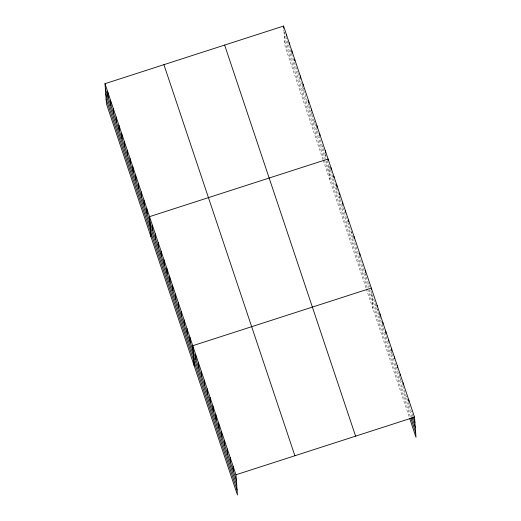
<?xml version="1.0" encoding="UTF-8"?>
<svg xmlns="http://www.w3.org/2000/svg" width="521" height="521" viewBox="0 0 521 521"><rect width="100%" height="100%" fill="white"/><g stroke="black" fill="none" stroke-linecap="round" stroke-linejoin="round"><path stroke-width="0.39" stroke-dasharray="2.6 1.95" d="M284.199 32.133L297.608 72.178M297.862 72.933L307.983 103.151M308.237 103.907L308.738 105.418M308.992 106.173L316.332 128.081M316.586 128.837L317.094 130.348M317.341 131.103L322.909 147.723L322.799 146.199M323.163 148.478L324.935 153.767M325.189 154.522L326.198 157.544M327.214 160.566L328.223 163.587M340.005 198.761L328.477 164.343L329.565 179.198M340.239 199.478L342.642 206.648M342.883 207.365L347.683 221.705M347.924 222.421L354.169 241.06M354.651 242.493L365.931 276.195L365.82 274.671M366.172 276.911L368.575 284.082M368.816 284.798L369.532 286.947M370.737 290.529L380.343 319.21L380.174 316.924M380.577 319.927L382.981 327.097M383.222 327.813L394.749 362.232M394.99 362.948L397.145 369.402M397.627 370.835L401.711 383.02M402.668 385.892L406.269 396.644L406.159 395.12M406.751 398.077L408.913 404.53M409.154 405.247L412.756 416.005M284.303 36.281L325.293 158.671M326.055 160.937L368.451 287.546M369.174 289.696L411.675 416.605M284.674 41.328L324.147 159.185M324.401 159.94L367.383 288.295M367.624 289.012L410.607 417.347M322.987 159.556L285.039 46.232L283.984 31.924M323.241 160.312L366.061 288.178M366.302 288.894L409.285 417.23M400.395 377.914L400.512 379.438M391.753 352.105L391.864 353.629M377.347 309.083L377.458 310.607M371.694 293.401L372.789 308.25M351.415 231.65L351.525 233.174M339.835 196.476L339.946 198M337.009 188.635L337.12 190.158M325.579 154.509L325.69 156.033M314.45 121.269L314.56 122.793M311.669 112.959L311.779 114.483M303.313 88.029L303.43 89.553M283.834 29.853L283.945 31.377"/><path stroke-width="0.78" d="M104.995 83.692L235.961 474.768L237.446 494.95L106.473 103.874L104.995 83.692L283.554 26.05L414.527 417.126L416.005 437.308L409.767 418.669M235.961 474.768L414.527 417.126M412.997 416.722L414.918 422.453M411.916 417.321L415.276 427.357M410.848 418.07L415.647 432.404M224.629 45.073L355.602 436.149M163.92 64.669L294.886 455.745M105.385 89.019L236.352 480.095M105.743 93.923L236.716 484.999M106.115 98.97L237.088 490.046M408.764 399.92L408.874 401.444M403 382.714L403.169 384.993M400.121 374.111L400.232 375.628M397.236 365.501L397.406 367.787M394.358 356.898L394.469 358.422M391.473 348.295L391.642 350.581M388.594 339.692L388.705 341.216M385.709 331.089L385.879 333.375M382.831 322.486L382.942 324.01M379.946 313.883L380.115 316.169M377.067 305.28L377.178 306.804M371.414 289.591L371.304 288.074L192.744 345.716L194.222 365.892M365.54 270.861L365.651 272.385M359.777 253.655L359.894 255.179M354.019 236.449L354.182 238.735M348.308 220.005L348.419 221.523M345.371 210.64L345.482 212.158M342.544 202.793L342.662 204.317M339.607 193.428L339.725 194.952M336.729 184.825L336.898 187.111M333.85 176.222L333.961 177.746M330.965 167.619L331.135 169.905M328.197 160.54L328.087 159.016L149.52 216.658L151.005 236.84M325.299 150.706L325.469 152.992M319.738 134.086L319.848 135.61M316.95 125.776L317.12 128.055M311.389 109.156L311.499 110.673M308.601 100.846L308.771 103.125M303.04 84.22L303.15 85.744M300.252 75.91L300.422 78.196M294.684 59.29L294.801 60.814M291.903 50.98L292.073 53.266M289.122 42.67L289.233 44.194M286.335 34.36L286.452 35.884M283.554 26.05L283.724 28.336M233.082 466.165L233.473 471.492M230.197 457.562L230.595 462.889M227.319 448.959L227.71 454.286M224.44 440.356L224.831 445.683M221.555 431.753L221.946 437.08M218.677 423.15L219.067 428.477M215.792 414.54L216.182 419.874M212.913 405.937L213.304 411.271M210.028 397.334L210.425 402.661M207.15 388.731L207.54 394.058M204.271 380.128L204.662 385.455M201.386 371.525L201.777 376.852M198.508 362.922L198.898 368.249M195.622 354.319L196.013 359.646M189.859 337.113L190.256 342.44M186.98 328.504L187.371 333.837M184.102 319.901L184.493 325.234M181.217 311.298L181.608 316.625M178.338 302.694L178.729 308.022M175.453 294.091L175.844 299.419M172.575 285.488L172.965 290.816M169.69 276.885L170.08 282.213M166.811 268.282L167.202 273.61M163.933 259.679L164.323 265.007M161.048 251.07L161.438 256.404M158.169 242.467L158.56 247.801M155.284 233.864L155.675 239.198M152.406 225.261L152.796 230.588M146.74 208.348L147.13 213.675M143.959 200.038L144.35 205.365M141.171 191.728L141.562 197.055M138.391 183.418L138.781 188.745M135.61 175.108L136.001 180.435M132.822 166.798L133.213 172.125M130.042 158.488L130.432 163.815M127.261 150.178L127.652 155.505M124.473 141.868L124.864 147.196M121.693 133.552L122.083 138.886M118.912 125.242L119.302 130.576M116.124 116.932L116.515 122.266M113.344 108.622L113.734 113.949M110.556 100.312L110.953 105.639M107.775 92.002L108.166 97.329"/></g></svg>
